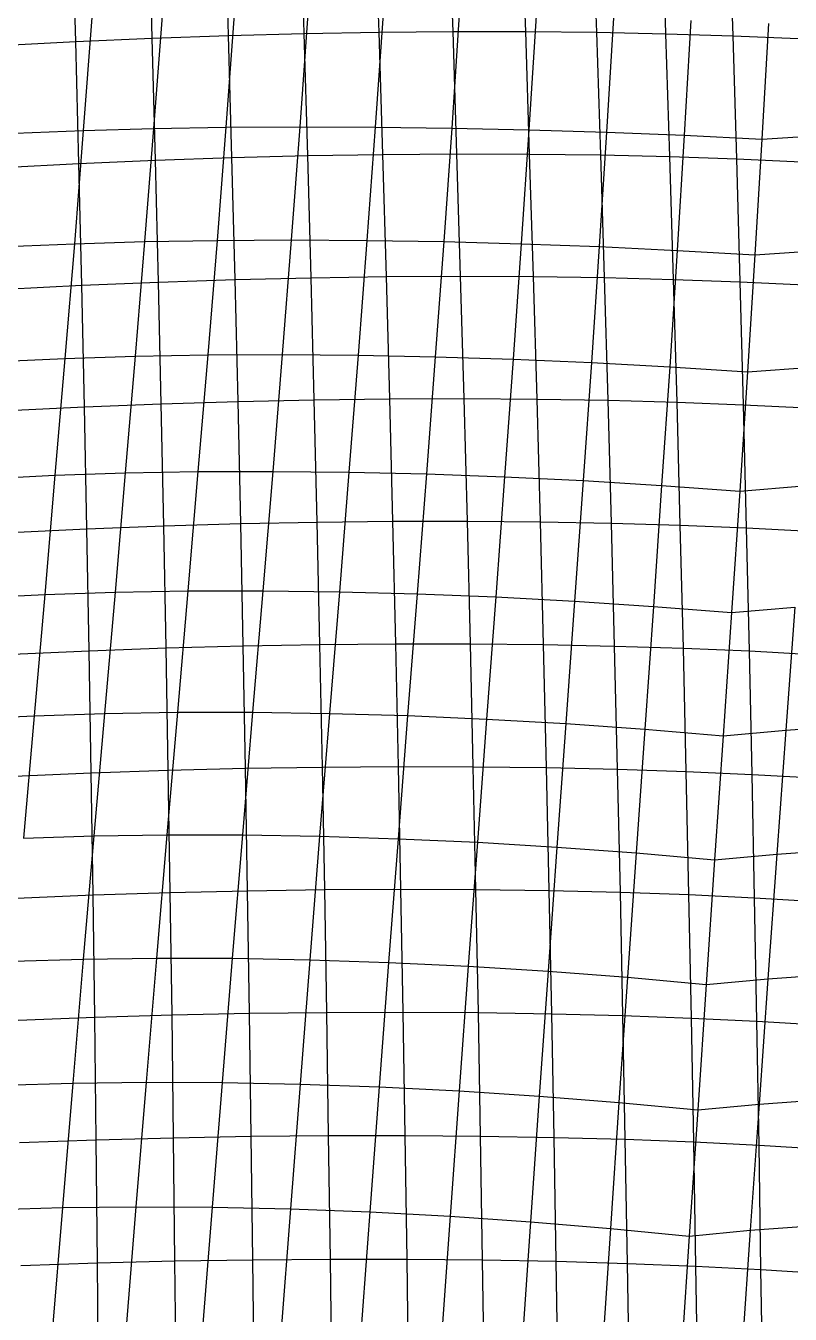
# Model space of a CAD drawing. Extents: x -429 to 429, y -1 to 209.
# Drawn here: x -165.32 to -145.2, y 140.9 to 174.8 of the extents above; entities that cross this region are included whole.
import ezdxf

# ---------------------------------------------------------------- set-up
doc = ezdxf.new("R2010")
doc.units = 0

msp = doc.modelspace()

# ---------------------------------------------------------------- linework, layer by layer
at = {"layer": 'default', "color": 3, "linetype": 'CONTINUOUS'}
for p, q in [((-161.988, 174.478, 32.055), (-162.078, 177.688, 31.496)), ((-159.982, 174.55, 31.887), (-160.077, 177.761, 31.307)), ((-157.989, 174.603, 31.601), (-158.09, 177.816, 31.005)), ((-156.017, 174.638, 31.198), (-156.122, 177.854, 30.593)), ((-154.071, 174.655, 30.679), (-154.181, 177.874, 30.071)), ((-152.16, 174.653, 30.046), (-152.272, 177.877, 29.441)), ((-150.29, 174.634, 29.301), (-150.401, 177.861, 28.705)), ((-148.467, 174.595, 28.446), (-148.576, 177.828, 27.865)), ((-146.699, 174.539, 27.486), (-146.8, 177.777, 26.925)), ((-164, 174.389, 32.104), (-164.086, 177.597, 31.573)), ((-159.982, 174.55, 31.887), (-157.989, 174.603, 31.601)), ((-157.989, 174.603, 31.601), (-156.017, 174.638, 31.198)), ((-157.896, 171.387, 32.174), (-157.989, 174.603, 31.601)), ((-156.017, 174.638, 31.198), (-154.071, 174.655, 30.679)), ((-155.918, 171.419, 31.779), (-156.017, 174.638, 31.198)), ((-154.071, 174.655, 30.679), (-152.16, 174.653, 30.046)), ((-153.969, 171.433, 31.262), (-154.071, 174.655, 30.679)), ((-152.16, 174.653, 30.046), (-150.29, 174.634, 29.301)), ((-152.056, 171.427, 30.626), (-152.16, 174.653, 30.046)), ((-150.29, 174.634, 29.301), (-148.467, 174.595, 28.446)), ((-150.185, 171.404, 29.873), (-150.29, 174.634, 29.301)), ((-166.01, 174.283, 32.033), (-164, 174.389, 32.104)), ((-164, 174.389, 32.104), (-161.988, 174.478, 32.055)), ((-163.919, 171.181, 32.618), (-164, 174.389, 32.104)), ((-161.988, 174.478, 32.055), (-159.982, 174.55, 31.887)), ((-161.904, 171.268, 32.594), (-161.988, 174.478, 32.055)), ((-159.893, 171.337, 32.446), (-159.982, 174.55, 31.887)), ((-148.467, 174.595, 28.446), (-146.699, 174.539, 27.486)), ((-148.366, 171.361, 29.006), (-148.467, 174.595, 28.446)), ((-146.699, 174.539, 27.486), (-144.991, 174.465, 26.424)), ((-146.604, 171.301, 28.028), (-146.699, 174.539, 27.486)), ((-163.919, 171.181, 32.618), (-161.904, 171.268, 32.594)), ((-161.904, 171.268, 32.594), (-159.893, 171.337, 32.446)), ((-161.825, 168.062, 33.119), (-161.904, 171.268, 32.594)), ((-159.893, 171.337, 32.446), (-157.896, 171.387, 32.174)), ((-159.809, 168.128, 32.991), (-159.893, 171.337, 32.446)), ((-157.896, 171.387, 32.174), (-155.918, 171.419, 31.779)), ((-157.806, 168.175, 32.733), (-157.896, 171.387, 32.174)), ((-155.918, 171.419, 31.779), (-153.969, 171.433, 31.262)), ((-155.824, 168.204, 32.346), (-155.918, 171.419, 31.779)), ((-153.969, 171.433, 31.262), (-152.056, 171.427, 30.626)), ((-153.871, 168.214, 31.832), (-153.969, 171.433, 31.262)), ((-152.056, 171.427, 30.626), (-150.185, 171.404, 29.873)), ((-151.955, 168.205, 31.193), (-152.056, 171.427, 30.626)), ((-150.185, 171.404, 29.873), (-148.366, 171.361, 29.006)), ((-150.084, 168.178, 30.432), (-150.185, 171.404, 29.873)), ((-148.366, 171.361, 29.006), (-146.604, 171.301, 28.028)), ((-148.268, 168.131, 29.551), (-148.366, 171.361, 29.006)), ((-146.604, 171.301, 28.028), (-144.906, 171.222, 26.944)), ((-146.512, 168.067, 28.556), (-146.604, 171.301, 28.028)), ((-165.931, 171.077, 32.517), (-163.919, 171.181, 32.618)), ((-163.843, 167.978, 33.117), (-163.919, 171.181, 32.618)), ((-159.809, 168.128, 32.991), (-157.806, 168.175, 32.733)), ((-157.806, 168.175, 32.733), (-155.824, 168.204, 32.346)), ((-157.723, 164.964, 33.272), (-157.806, 168.175, 32.733)), ((-155.824, 168.204, 32.346), (-153.871, 168.214, 31.832)), ((-155.736, 164.989, 32.893), (-155.824, 168.204, 32.346)), ((-153.871, 168.214, 31.832), (-151.955, 168.205, 31.193)), ((-153.778, 164.995, 32.381), (-153.871, 168.214, 31.832)), ((-151.955, 168.205, 31.193), (-150.084, 168.178, 30.432)), ((-151.86, 164.983, 31.739), (-151.955, 168.205, 31.193)), ((-150.084, 168.178, 30.432), (-148.268, 168.131, 29.551)), ((-149.989, 164.952, 30.97), (-150.084, 168.178, 30.432)), ((-165.857, 167.876, 32.984), (-163.843, 167.978, 33.117)), ((-163.843, 167.978, 33.117), (-161.825, 168.062, 33.119)), ((-163.773, 164.776, 33.598), (-163.843, 167.978, 33.117)), ((-161.825, 168.062, 33.119), (-159.809, 168.128, 32.991)), ((-161.751, 164.857, 33.625), (-161.825, 168.062, 33.119)), ((-159.731, 164.919, 33.516), (-159.809, 168.128, 32.991)), ((-148.268, 168.131, 29.551), (-146.512, 168.067, 28.556)), ((-148.175, 164.902, 30.077), (-148.268, 168.131, 29.551)), ((-146.512, 168.067, 28.556), (-144.825, 167.984, 27.449)), ((-146.426, 164.834, 29.063), (-146.512, 168.067, 28.556)), ((-165.788, 164.677, 33.435), (-163.773, 164.776, 33.598)), ((-163.773, 164.776, 33.598), (-161.751, 164.857, 33.625)), ((-163.709, 161.57, 34.06), (-163.773, 164.776, 33.598)), ((-161.751, 164.857, 33.625), (-159.731, 164.919, 33.516)), ((-161.684, 161.647, 34.109), (-161.751, 164.857, 33.625)), ((-159.731, 164.919, 33.516), (-157.723, 164.964, 33.272)), ((-159.66, 161.706, 34.017), (-159.731, 164.919, 33.516)), ((-157.723, 164.964, 33.272), (-155.736, 164.989, 32.893)), ((-157.647, 161.746, 33.785), (-157.723, 164.964, 33.272)), ((-155.736, 164.989, 32.893), (-153.778, 164.995, 32.381)), ((-155.655, 161.768, 33.413), (-155.736, 164.989, 32.893)), ((-153.778, 164.995, 32.381), (-151.86, 164.983, 31.739)), ((-153.694, 161.771, 32.904), (-153.778, 164.995, 32.381)), ((-151.86, 164.983, 31.739), (-149.989, 164.952, 30.97)), ((-151.773, 161.755, 32.259), (-151.86, 164.983, 31.739)), ((-149.989, 164.952, 30.97), (-148.175, 164.902, 30.077)), ((-149.902, 161.72, 31.482), (-149.989, 164.952, 30.97)), ((-148.175, 164.902, 30.077), (-146.426, 164.834, 29.063)), ((-148.09, 161.667, 30.578), (-148.175, 164.902, 30.077)), ((-146.426, 164.834, 29.063), (-144.749, 164.747, 27.935)), ((-146.347, 161.596, 29.549), (-146.426, 164.834, 29.063)), ((-159.66, 161.706, 34.017), (-157.647, 161.746, 33.785)), ((-157.647, 161.746, 33.785), (-155.655, 161.768, 33.413)), ((-157.575, 158.525, 34.287), (-157.647, 161.746, 33.785)), ((-155.655, 161.768, 33.413), (-153.694, 161.771, 32.904)), ((-155.578, 158.543, 33.923), (-155.655, 161.768, 33.413)), ((-153.694, 161.771, 32.904), (-151.773, 161.755, 32.259)), ((-153.613, 158.542, 33.415), (-153.694, 161.771, 32.904)), ((-151.773, 161.755, 32.259), (-149.902, 161.72, 31.482)), ((-151.689, 158.523, 32.768), (-151.773, 161.755, 32.259)), ((-149.902, 161.72, 31.482), (-148.09, 161.667, 30.578)), ((-149.818, 158.484, 31.984), (-149.902, 161.72, 31.482)), ((-165.725, 161.475, 33.869), (-163.709, 161.57, 34.06)), ((-163.709, 161.57, 34.06), (-161.684, 161.647, 34.109)), ((-163.649, 158.359, 34.507), (-163.709, 161.57, 34.06)), ((-161.684, 161.647, 34.109), (-159.66, 161.706, 34.017)), ((-161.621, 158.433, 34.58), (-161.684, 161.647, 34.109)), ((-159.593, 158.488, 34.507), (-159.66, 161.706, 34.017)), ((-148.09, 161.667, 30.578), (-146.347, 161.596, 29.549)), ((-148.008, 158.428, 31.067), (-148.09, 161.667, 30.578)), ((-146.347, 161.596, 29.549), (-144.68, 161.506, 28.402)), ((-146.27, 158.353, 30.022), (-146.347, 161.596, 29.549)), ((-165.666, 158.268, 34.288), (-163.649, 158.359, 34.507)), ((-163.649, 158.359, 34.507), (-161.621, 158.433, 34.58)), ((-163.595, 155.146, 34.937), (-163.649, 158.359, 34.507)), ((-161.621, 158.433, 34.58), (-159.593, 158.488, 34.507)), ((-161.565, 155.215, 35.031), (-161.621, 158.433, 34.58)), ((-159.593, 158.488, 34.507), (-157.575, 158.525, 34.287)), ((-159.532, 155.266, 34.973), (-159.593, 158.488, 34.507)), ((-157.575, 158.525, 34.287), (-155.578, 158.543, 33.923)), ((-157.51, 155.299, 34.765), (-157.575, 158.525, 34.287)), ((-155.578, 158.543, 33.923), (-153.613, 158.542, 33.415)), ((-155.508, 155.313, 34.407), (-155.578, 158.543, 33.923)), ((-153.613, 158.542, 33.415), (-151.689, 158.523, 32.768)), ((-153.539, 155.309, 33.902), (-153.613, 158.542, 33.415)), ((-151.689, 158.523, 32.768), (-149.818, 158.484, 31.984)), ((-151.613, 155.286, 33.252), (-151.689, 158.523, 32.768)), ((-149.818, 158.484, 31.984), (-148.008, 158.428, 31.067)), ((-149.741, 155.244, 32.461), (-149.818, 158.484, 31.984)), ((-148.008, 158.428, 31.067), (-146.27, 158.353, 30.022)), ((-147.934, 155.185, 31.533), (-148.008, 158.428, 31.067)), ((-146.27, 158.353, 30.022), (-144.613, 158.26, 28.855)), ((-146.201, 155.107, 30.474), (-146.27, 158.353, 30.022)), ((-159.532, 155.266, 34.973), (-157.51, 155.299, 34.765)), ((-157.51, 155.299, 34.765), (-155.508, 155.313, 34.407)), ((-157.449, 152.074, 35.232), (-157.51, 155.299, 34.765)), ((-155.508, 155.313, 34.407), (-153.539, 155.309, 33.902)), ((-155.443, 152.084, 34.881), (-155.508, 155.313, 34.407)), ((-153.539, 155.309, 33.902), (-151.613, 155.286, 33.252)), ((-153.469, 152.076, 34.378), (-153.539, 155.309, 33.902)), ((-151.613, 155.286, 33.252), (-149.741, 155.244, 32.461)), ((-151.54, 152.05, 33.725), (-151.613, 155.286, 33.252)), ((-165.612, 155.059, 34.693), (-163.595, 155.146, 34.937)), ((-163.595, 155.146, 34.937), (-161.565, 155.215, 35.031)), ((-163.546, 151.934, 35.353), (-163.595, 155.146, 34.937)), ((-161.565, 155.215, 35.031), (-159.532, 155.266, 34.973)), ((-161.513, 151.999, 35.468), (-161.565, 155.215, 35.031)), ((-159.477, 152.045, 35.428), (-159.532, 155.266, 34.973)), ((-149.741, 155.244, 32.461), (-147.934, 155.185, 31.533)), ((-149.667, 152.005, 32.927), (-149.741, 155.244, 32.461)), ((-147.934, 155.185, 31.533), (-146.201, 155.107, 30.474)), ((-147.862, 151.942, 31.987), (-147.934, 155.185, 31.533)), ((-146.201, 155.107, 30.474), (-144.553, 155.012, 29.289)), ((-146.135, 151.862, 30.913), (-146.201, 155.107, 30.474)), ((-165.564, 151.851, 35.082), (-163.546, 151.934, 35.353)), ((-163.546, 151.934, 35.353), (-161.513, 151.999, 35.468)), ((-163.503, 148.718, 35.75), (-163.546, 151.934, 35.353)), ((-161.513, 151.999, 35.468), (-159.477, 152.045, 35.428)), ((-161.467, 148.778, 35.888), (-161.513, 151.999, 35.468)), ((-159.477, 152.045, 35.428), (-157.449, 152.074, 35.232)), ((-159.426, 148.82, 35.864), (-159.477, 152.045, 35.428)), ((-157.449, 152.074, 35.232), (-155.443, 152.084, 34.881)), ((-157.394, 148.845, 35.68), (-157.449, 152.074, 35.232)), ((-155.443, 152.084, 34.881), (-153.469, 152.076, 34.378)), ((-155.382, 148.851, 35.336), (-155.443, 152.084, 34.881)), ((-153.469, 152.076, 34.378), (-151.54, 152.05, 33.725)), ((-153.404, 148.839, 34.835), (-153.469, 152.076, 34.378)), ((-151.54, 152.05, 33.725), (-149.667, 152.005, 32.927)), ((-151.472, 148.809, 34.179), (-151.54, 152.05, 33.725)), ((-149.667, 152.005, 32.927), (-147.862, 151.942, 31.987)), ((-149.599, 148.761, 33.373), (-149.667, 152.005, 32.927)), ((-147.862, 151.942, 31.987), (-146.135, 151.862, 30.913)), ((-147.795, 148.695, 32.423), (-147.862, 151.942, 31.987)), ((-146.135, 151.862, 30.913), (-144.496, 151.764, 29.709)), ((-146.073, 148.613, 31.333), (-146.135, 151.862, 30.913)), ((-159.426, 148.82, 35.864), (-157.394, 148.845, 35.68)), ((-157.394, 148.845, 35.68), (-155.382, 148.851, 35.336)), ((-157.345, 145.603, 36.103), (-157.394, 148.845, 35.68)), ((-155.382, 148.851, 35.336), (-153.404, 148.839, 34.835)), ((-155.329, 145.605, 35.766), (-155.382, 148.851, 35.336)), ((-153.404, 148.839, 34.835), (-151.472, 148.809, 34.179)), ((-153.347, 145.589, 35.266), (-153.404, 148.839, 34.835)), ((-165.521, 148.641, 35.453), (-163.503, 148.718, 35.75)), ((-163.503, 148.718, 35.75), (-161.467, 148.778, 35.888)), ((-163.464, 145.49, 36.13), (-163.503, 148.718, 35.75)), ((-161.467, 148.778, 35.888), (-159.426, 148.82, 35.864)), ((-161.426, 145.546, 36.286), (-161.467, 148.778, 35.888)), ((-159.382, 145.583, 36.277), (-159.426, 148.82, 35.864)), ((-151.472, 148.809, 34.179), (-149.599, 148.761, 33.373)), ((-151.413, 145.556, 34.608), (-151.472, 148.809, 34.179)), ((-149.599, 148.761, 33.373), (-147.795, 148.695, 32.423)), ((-149.538, 145.505, 33.796), (-149.599, 148.761, 33.373)), ((-147.795, 148.695, 32.423), (-146.073, 148.613, 31.333)), ((-147.736, 145.436, 32.835), (-147.795, 148.695, 32.423)), ((-146.073, 148.613, 31.333), (-144.444, 148.513, 30.11)), ((-146.019, 145.351, 31.732), (-146.073, 148.613, 31.333)), ((-165.483, 145.418, 35.809), (-163.464, 145.49, 36.13)), ((-163.464, 145.49, 36.13), (-161.426, 145.546, 36.286)), ((-163.431, 142.253, 36.499), (-163.464, 145.49, 36.13)), ((-161.426, 145.546, 36.286), (-159.382, 145.583, 36.277)), ((-161.39, 142.303, 36.676), (-161.426, 145.546, 36.286)), ((-159.382, 145.583, 36.277), (-157.345, 145.603, 36.103)), ((-159.342, 142.337, 36.683), (-159.382, 145.583, 36.277)), ((-157.345, 145.603, 36.103), (-155.329, 145.605, 35.766)), ((-157.3, 142.352, 36.521), (-157.345, 145.603, 36.103)), ((-155.329, 145.605, 35.766), (-153.347, 145.589, 35.266)), ((-155.279, 142.35, 36.189), (-155.329, 145.605, 35.766)), ((-153.347, 145.589, 35.266), (-151.413, 145.556, 34.608)), ((-153.292, 142.331, 35.691), (-153.347, 145.589, 35.266)), ((-151.413, 145.556, 34.608), (-149.538, 145.505, 33.796)), ((-151.355, 142.294, 35.031), (-151.413, 145.556, 34.608)), ((-149.538, 145.505, 33.796), (-147.736, 145.436, 32.835)), ((-149.479, 142.239, 34.211), (-149.538, 145.505, 33.796)), ((-147.736, 145.436, 32.835), (-146.019, 145.351, 31.732)), ((-147.679, 142.168, 33.239), (-147.736, 145.436, 32.835)), ((-146.019, 145.351, 31.732), (-144.398, 145.25, 30.493)), ((-145.967, 142.08, 32.121), (-146.019, 145.351, 31.732)), ((-165.449, 142.185, 36.153), (-163.431, 142.253, 36.499)), ((-163.431, 142.253, 36.499), (-161.39, 142.303, 36.676)), ((-163.401, 139.009, 36.851), (-163.431, 142.253, 36.499)), ((-161.39, 142.303, 36.676), (-159.342, 142.337, 36.683)), ((-161.359, 139.055, 37.046), (-161.39, 142.303, 36.676)), ((-159.342, 142.337, 36.683), (-157.3, 142.352, 36.521)), ((-159.307, 139.083, 37.068), (-159.342, 142.337, 36.683)), ((-157.3, 142.352, 36.521), (-155.279, 142.35, 36.189)), ((-157.261, 139.095, 36.915), (-157.3, 142.352, 36.521)), ((-155.279, 142.35, 36.189), (-153.292, 142.331, 35.691)), ((-155.235, 139.088, 36.589), (-155.279, 142.35, 36.189)), ((-153.292, 142.331, 35.691), (-151.355, 142.294, 35.031)), ((-153.245, 139.065, 36.093), (-153.292, 142.331, 35.691)), ((-151.355, 142.294, 35.031), (-149.479, 142.239, 34.211)), ((-151.304, 139.024, 35.43), (-151.355, 142.294, 35.031)), ((-149.479, 142.239, 34.211), (-147.679, 142.168, 33.239)), ((-149.428, 138.967, 34.604), (-149.479, 142.239, 34.211)), ((-147.679, 142.168, 33.239), (-145.967, 142.08, 32.121)), ((-147.629, 138.893, 33.623), (-147.679, 142.168, 33.239)), ((-145.967, 142.08, 32.121), (-144.354, 141.977, 30.865)), ((-145.921, 138.803, 32.492), (-145.967, 142.08, 32.121))]:
    msp.add_line(p, q, dxfattribs=at)
at = {"layer": 'default', "color": 5, "linetype": 'CONTINUOUS'}
for p, q in [((-163.58, 175.02, 20.081), (-163.803, 172.048, 19.614)), ((-161.73, 175.068, 19.196), (-161.952, 172.1, 18.712)), ((-159.83, 175.1, 18.425), (-160.05, 172.132, 17.929)), ((-157.889, 175.116, 17.769), (-158.103, 172.145, 17.268)), ((-155.913, 175.114, 17.233), (-156.119, 172.139, 16.732)), ((-153.91, 175.097, 16.817), (-154.107, 172.114, 16.324)), ((-151.886, 175.062, 16.524), (-152.075, 172.069, 16.045)), ((-149.851, 175.012, 16.353), (-150.032, 172.006, 15.896)), ((-147.811, 174.945, 16.307), (-147.985, 171.924, 15.878)), ((-145.773, 174.863, 16.385), (-145.943, 171.823, 15.99)), ((-145.773, 174.863, 16.385), (-145.943, 171.823, 15.99)), ((-165.593, 171.977, 20.632), (-163.803, 172.048, 19.614)), ((-163.803, 172.048, 19.614), (-164.038, 169.069, 19.108)), ((-163.803, 172.048, 19.614), (-161.952, 172.1, 18.712)), ((-161.952, 172.1, 18.712), (-162.188, 169.124, 18.189)), ((-161.952, 172.1, 18.712), (-160.05, 172.132, 17.929)), ((-160.05, 172.132, 17.929), (-160.282, 169.158, 17.394)), ((-160.05, 172.132, 17.929), (-158.103, 172.145, 17.268)), ((-158.103, 172.145, 17.268), (-158.328, 169.169, 16.728)), ((-158.103, 172.145, 17.268), (-156.119, 172.139, 16.732)), ((-156.119, 172.139, 16.732), (-156.337, 169.158, 16.193)), ((-156.119, 172.139, 16.732), (-154.107, 172.114, 16.324)), ((-154.107, 172.114, 16.324), (-154.317, 169.125, 15.792)), ((-154.107, 172.114, 16.324), (-152.075, 172.069, 16.045)), ((-152.075, 172.069, 16.045), (-152.276, 169.07, 15.526)), ((-152.075, 172.069, 16.045), (-150.032, 172.006, 15.896)), ((-150.032, 172.006, 15.896), (-150.224, 168.993, 15.397)), ((-150.032, 172.006, 15.896), (-147.985, 171.924, 15.878)), ((-147.985, 171.924, 15.878), (-148.171, 168.895, 15.405)), ((-147.985, 171.924, 15.878), (-145.943, 171.823, 15.99)), ((-145.943, 171.823, 15.99), (-144.228, 171.93, 14.818)), ((-145.943, 171.823, 15.99), (-146.125, 168.776, 15.551)), ((-145.943, 171.823, 15.99), (-146.125, 168.776, 15.551)), ((-165.824, 168.992, 20.148), (-164.038, 169.069, 19.108)), ((-164.038, 169.069, 19.108), (-164.285, 166.052, 18.566)), ((-164.038, 169.069, 19.108), (-162.188, 169.124, 18.189)), ((-162.188, 169.124, 18.189), (-162.434, 166.111, 17.632)), ((-162.188, 169.124, 18.189), (-160.282, 169.158, 17.394)), ((-160.282, 169.158, 17.394), (-160.525, 166.144, 16.827)), ((-160.282, 169.158, 17.394), (-158.328, 169.169, 16.728)), ((-158.328, 169.169, 16.728), (-158.566, 166.153, 16.155)), ((-158.328, 169.169, 16.728), (-156.337, 169.158, 16.193)), ((-156.337, 169.158, 16.193), (-156.567, 166.138, 15.62)), ((-156.337, 169.158, 16.193), (-154.317, 169.125, 15.792)), ((-154.317, 169.125, 15.792), (-154.538, 166.097, 15.225)), ((-154.317, 169.125, 15.792), (-152.276, 169.07, 15.526)), ((-152.276, 169.07, 15.526), (-152.489, 166.032, 14.972)), ((-152.276, 169.07, 15.526), (-150.224, 168.993, 15.397)), ((-150.224, 168.993, 15.397), (-150.429, 165.943, 14.86)), ((-150.224, 168.993, 15.397), (-148.171, 168.895, 15.405)), ((-148.171, 168.895, 15.405), (-148.37, 165.83, 14.893)), ((-148.171, 168.895, 15.405), (-146.125, 168.776, 15.551)), ((-146.125, 168.776, 15.551), (-144.423, 168.895, 14.348)), ((-146.125, 168.776, 15.551), (-146.32, 165.694, 15.068)), ((-146.125, 168.776, 15.551), (-146.32, 165.694, 15.068)), ((-162.434, 166.111, 17.632), (-160.525, 166.144, 16.827)), ((-160.525, 166.144, 16.827), (-160.784, 163.072, 16.214)), ((-160.525, 166.144, 16.827), (-158.566, 166.153, 16.155)), ((-158.566, 166.153, 16.155), (-158.818, 163.079, 15.537)), ((-158.566, 166.153, 16.155), (-156.567, 166.138, 15.62)), ((-156.567, 166.138, 15.62), (-156.811, 163.058, 15.003)), ((-156.567, 166.138, 15.62), (-154.538, 166.097, 15.225)), ((-166.068, 165.97, 19.626), (-164.285, 166.052, 18.566)), ((-164.285, 166.052, 18.566), (-164.548, 162.978, 17.982)), ((-164.285, 166.052, 18.566), (-162.434, 166.111, 17.632)), ((-162.434, 166.111, 17.632), (-162.697, 163.039, 17.031)), ((-154.538, 166.097, 15.225), (-154.773, 163.011, 14.614)), ((-154.538, 166.097, 15.225), (-152.489, 166.032, 14.972)), ((-152.489, 166.032, 14.972), (-152.714, 162.937, 14.373)), ((-152.489, 166.032, 14.972), (-150.429, 165.943, 14.86)), ((-150.429, 165.943, 14.86), (-150.647, 162.836, 14.281)), ((-150.429, 165.943, 14.86), (-148.37, 165.83, 14.893)), ((-148.37, 165.83, 14.893), (-148.581, 162.71, 14.339)), ((-148.37, 165.83, 14.893), (-146.32, 165.694, 15.068)), ((-146.32, 165.694, 15.068), (-144.63, 165.825, 13.836)), ((-146.32, 165.694, 15.068), (-146.527, 162.559, 14.545)), ((-146.32, 165.694, 15.068), (-146.527, 162.559, 14.545)), ((-162.697, 163.039, 17.031), (-160.784, 163.072, 16.214)), ((-160.784, 163.072, 16.214), (-161.05, 159.933, 15.582)), ((-160.784, 163.072, 16.214), (-158.818, 163.079, 15.537)), ((-158.818, 163.079, 15.537), (-159.078, 159.936, 14.899)), ((-158.818, 163.079, 15.537), (-156.811, 163.058, 15.003)), ((-166.327, 162.891, 19.063), (-164.548, 162.978, 17.982)), ((-164.548, 162.978, 17.982), (-164.819, 159.839, 17.375)), ((-164.548, 162.978, 17.982), (-162.697, 163.039, 17.031)), ((-162.697, 163.039, 17.031), (-162.967, 159.9, 16.408)), ((-156.811, 163.058, 15.003), (-157.063, 159.911, 14.365)), ((-156.811, 163.058, 15.003), (-154.773, 163.011, 14.614)), ((-154.773, 163.011, 14.614), (-155.016, 159.858, 13.982)), ((-154.773, 163.011, 14.614), (-152.714, 162.937, 14.373)), ((-152.714, 162.937, 14.373), (-152.949, 159.775, 13.752)), ((-152.714, 162.937, 14.373), (-150.647, 162.836, 14.281)), ((-150.647, 162.836, 14.281), (-150.873, 159.665, 13.678)), ((-150.647, 162.836, 14.281), (-148.581, 162.71, 14.339)), ((-148.581, 162.71, 14.339), (-148.8, 159.528, 13.759)), ((-148.581, 162.71, 14.339), (-146.527, 162.559, 14.545)), ((-146.527, 162.559, 14.545), (-146.743, 159.364, 13.994)), ((-146.527, 162.559, 14.545), (-146.743, 159.364, 13.994)), ((-146.527, 162.559, 14.545), (-144.85, 162.699, 13.284)), ((-166.594, 159.749, 18.476), (-164.819, 159.839, 17.375)), ((-164.819, 159.839, 17.375), (-165.099, 156.649, 16.745)), ((-164.819, 159.839, 17.375), (-162.967, 159.9, 16.408)), ((-162.967, 159.9, 16.408), (-163.247, 156.71, 15.762)), ((-162.967, 159.9, 16.408), (-161.05, 159.933, 15.582)), ((-161.05, 159.933, 15.582), (-161.325, 156.741, 14.923)), ((-161.05, 159.933, 15.582), (-159.078, 159.936, 14.899)), ((-159.078, 159.936, 14.899), (-159.347, 156.741, 14.235)), ((-159.078, 159.936, 14.899), (-157.063, 159.911, 14.365)), ((-157.063, 159.911, 14.365), (-157.323, 156.712, 13.701)), ((-157.063, 159.911, 14.365), (-155.016, 159.858, 13.982)), ((-155.016, 159.858, 13.982), (-155.267, 156.652, 13.324)), ((-155.016, 159.858, 13.982), (-152.949, 159.775, 13.752)), ((-152.949, 159.775, 13.752), (-153.19, 156.563, 13.107)), ((-152.949, 159.775, 13.752), (-150.873, 159.665, 13.678)), ((-150.873, 159.665, 13.678), (-151.105, 156.444, 13.052)), ((-150.873, 159.665, 13.678), (-148.8, 159.528, 13.759)), ((-148.8, 159.528, 13.759), (-149.026, 156.297, 13.158)), ((-148.8, 159.528, 13.759), (-146.743, 159.364, 13.994)), ((-146.743, 159.364, 13.994), (-146.965, 156.123, 13.424)), ((-146.743, 159.364, 13.994), (-146.965, 156.123, 13.424)), ((-146.743, 159.364, 13.994), (-145.078, 159.51, 12.705)), ((-145.078, 159.51, 12.705), (-145.313, 156.273, 12.106)), ((-166.871, 156.558, 17.867), (-165.099, 156.649, 16.745)), ((-165.099, 156.649, 16.745), (-165.378, 153.428, 16.117)), ((-165.099, 156.649, 16.745), (-163.247, 156.71, 15.762)), ((-163.247, 156.71, 15.762), (-163.525, 153.488, 15.119)), ((-163.247, 156.71, 15.762), (-161.325, 156.741, 14.923)), ((-161.325, 156.741, 14.923), (-161.6, 153.516, 14.27)), ((-161.325, 156.741, 14.923), (-159.347, 156.741, 14.235)), ((-159.347, 156.741, 14.235), (-159.615, 153.513, 13.576)), ((-159.347, 156.741, 14.235), (-157.323, 156.712, 13.701)), ((-157.323, 156.712, 13.701), (-157.583, 153.48, 13.042)), ((-157.323, 156.712, 13.701), (-155.267, 156.652, 13.324)), ((-155.267, 156.652, 13.324), (-155.517, 153.415, 12.671)), ((-155.267, 156.652, 13.324), (-153.19, 156.563, 13.107)), ((-153.19, 156.563, 13.107), (-153.432, 153.32, 12.465)), ((-153.19, 156.563, 13.107), (-151.105, 156.444, 13.052)), ((-151.105, 156.444, 13.052), (-151.339, 153.195, 12.427)), ((-151.105, 156.444, 13.052), (-149.026, 156.297, 13.158)), ((-149.026, 156.297, 13.158), (-149.254, 153.041, 12.555)), ((-149.026, 156.297, 13.158), (-146.965, 156.123, 13.424)), ((-145.313, 156.273, 12.106), (-143.564, 156.396, 10.917)), ((-146.965, 156.123, 13.424), (-147.188, 152.858, 12.85)), ((-146.965, 156.123, 13.424), (-147.188, 152.858, 12.85)), ((-146.965, 156.123, 13.424), (-145.313, 156.273, 12.106)), ((-145.313, 156.273, 12.106), (-145.548, 153.01, 11.504)), ((-165.378, 153.428, 16.117), (-163.525, 153.488, 15.119)), ((-163.525, 153.488, 15.119), (-163.804, 150.247, 14.474)), ((-163.525, 153.488, 15.119), (-161.6, 153.516, 14.27)), ((-161.6, 153.516, 14.27), (-161.874, 150.273, 13.614)), ((-161.6, 153.516, 14.27), (-159.615, 153.513, 13.576)), ((-159.615, 153.513, 13.576), (-159.882, 150.267, 12.914)), ((-159.615, 153.513, 13.576), (-157.583, 153.48, 13.042)), ((-157.583, 153.48, 13.042), (-157.842, 150.229, 12.38)), ((-157.583, 153.48, 13.042), (-155.517, 153.415, 12.671)), ((-155.517, 153.415, 12.671), (-155.767, 150.16, 12.015)), ((-155.517, 153.415, 12.671), (-153.432, 153.32, 12.465)), ((-153.432, 153.32, 12.465), (-153.672, 150.059, 11.822)), ((-153.432, 153.32, 12.465), (-151.339, 153.195, 12.427)), ((-151.339, 153.195, 12.427), (-151.571, 149.928, 11.802)), ((-151.339, 153.195, 12.427), (-149.254, 153.041, 12.555)), ((-149.254, 153.041, 12.555), (-149.479, 149.767, 11.956)), ((-149.254, 153.041, 12.555), (-147.188, 152.858, 12.85)), ((-147.188, 152.858, 12.85), (-145.548, 153.01, 11.504)), ((-145.548, 153.01, 11.504), (-145.784, 149.731, 10.907)), ((-145.548, 153.01, 11.504), (-143.806, 153.133, 10.292)), ((-147.188, 152.858, 12.85), (-147.411, 149.578, 12.281)), ((-147.188, 152.858, 12.85), (-147.411, 149.578, 12.281)), ((-165.658, 150.19, 15.489), (-163.804, 150.247, 14.474)), ((-163.804, 150.247, 14.474), (-164.078, 146.985, 13.844)), ((-163.804, 150.247, 14.474), (-161.874, 150.273, 13.614)), ((-161.874, 150.273, 13.614), (-162.144, 147.008, 12.973)), ((-161.874, 150.273, 13.614), (-159.882, 150.267, 12.914)), ((-159.882, 150.267, 12.914), (-160.145, 146.999, 12.268)), ((-159.882, 150.267, 12.914), (-157.842, 150.229, 12.38)), ((-157.842, 150.229, 12.38), (-158.097, 146.956, 11.734)), ((-157.842, 150.229, 12.38), (-155.767, 150.16, 12.015)), ((-155.767, 150.16, 12.015), (-156.013, 146.882, 11.375)), ((-155.767, 150.16, 12.015), (-153.672, 150.059, 11.822)), ((-153.672, 150.059, 11.822), (-153.909, 146.776, 11.193)), ((-153.672, 150.059, 11.822), (-151.571, 149.928, 11.802)), ((-151.571, 149.928, 11.802), (-151.801, 146.639, 11.189)), ((-151.571, 149.928, 11.802), (-149.479, 149.767, 11.956)), ((-145.784, 149.731, 10.907), (-144.049, 149.854, 9.669)), ((-149.479, 149.767, 11.956), (-149.704, 146.473, 11.364)), ((-149.479, 149.767, 11.956), (-147.411, 149.578, 12.281)), ((-147.411, 149.578, 12.281), (-147.632, 146.277, 11.717)), ((-147.411, 149.578, 12.281), (-147.632, 146.277, 11.717)), ((-147.411, 149.578, 12.281), (-145.784, 149.731, 10.907)), ((-145.784, 149.731, 10.907), (-146.017, 146.43, 10.317)), ((-165.933, 146.93, 14.874), (-164.078, 146.985, 13.844)), ((-164.078, 146.985, 13.844), (-164.354, 143.71, 13.21)), ((-164.078, 146.985, 13.844), (-162.144, 147.008, 12.973)), ((-162.144, 147.008, 12.973), (-162.416, 143.731, 12.329)), ((-162.144, 147.008, 12.973), (-160.145, 146.999, 12.268)), ((-160.145, 146.999, 12.268), (-160.41, 143.718, 11.618)), ((-160.145, 146.999, 12.268), (-158.097, 146.956, 11.734)), ((-158.097, 146.956, 11.734), (-158.353, 143.671, 11.084)), ((-158.097, 146.956, 11.734), (-156.013, 146.882, 11.375)), ((-156.013, 146.882, 11.375), (-156.259, 143.592, 10.73)), ((-156.013, 146.882, 11.375), (-153.909, 146.776, 11.193)), ((-153.909, 146.776, 11.193), (-154.147, 143.48, 10.56)), ((-153.909, 146.776, 11.193), (-151.801, 146.639, 11.189)), ((-151.801, 146.639, 11.189), (-152.031, 143.336, 10.574)), ((-151.801, 146.639, 11.189), (-149.704, 146.473, 11.364)), ((-149.704, 146.473, 11.364), (-149.928, 143.162, 10.773)), ((-149.704, 146.473, 11.364), (-147.632, 146.277, 11.717)), ((-146.017, 146.43, 10.317), (-144.288, 146.553, 9.056)), ((-147.632, 146.277, 11.717), (-147.854, 142.959, 11.155)), ((-147.632, 146.277, 11.717), (-147.854, 142.959, 11.155)), ((-147.632, 146.277, 11.717), (-146.017, 146.43, 10.317)), ((-146.017, 146.43, 10.317), (-146.25, 143.114, 9.727)), ((-166.21, 143.657, 14.256), (-164.354, 143.71, 13.21)), ((-164.354, 143.71, 13.21), (-164.626, 140.431, 12.586)), ((-164.354, 143.71, 13.21), (-162.416, 143.731, 12.329)), ((-162.416, 143.731, 12.329), (-162.683, 140.449, 11.695)), ((-162.416, 143.731, 12.329), (-160.41, 143.718, 11.618)), ((-160.41, 143.718, 11.618), (-160.671, 140.432, 10.979)), ((-160.41, 143.718, 11.618), (-158.353, 143.671, 11.084)), ((-158.353, 143.671, 11.084), (-158.606, 140.381, 10.444)), ((-158.353, 143.671, 11.084), (-156.259, 143.592, 10.73)), ((-156.259, 143.592, 10.73), (-156.504, 140.296, 10.096)), ((-156.259, 143.592, 10.73), (-154.147, 143.48, 10.56)), ((-154.147, 143.48, 10.56), (-154.383, 140.178, 9.935)), ((-154.147, 143.48, 10.56), (-152.031, 143.336, 10.574)), ((-152.031, 143.336, 10.574), (-152.26, 140.027, 9.965)), ((-152.031, 143.336, 10.574), (-149.928, 143.162, 10.773)), ((-149.928, 143.162, 10.773), (-150.151, 139.846, 10.185)), ((-149.928, 143.162, 10.773), (-147.854, 142.959, 11.155)), ((-147.854, 142.959, 11.155), (-146.25, 143.114, 9.727)), ((-146.25, 143.114, 9.727), (-146.483, 139.791, 9.14)), ((-146.25, 143.114, 9.727), (-144.529, 143.237, 8.442)), ((-147.854, 142.959, 11.155), (-148.075, 139.634, 10.593)), ((-147.854, 142.959, 11.155), (-148.075, 139.634, 10.593))]:
    msp.add_line(p, q, dxfattribs=at)

doc.saveas('drawing.dxf')
